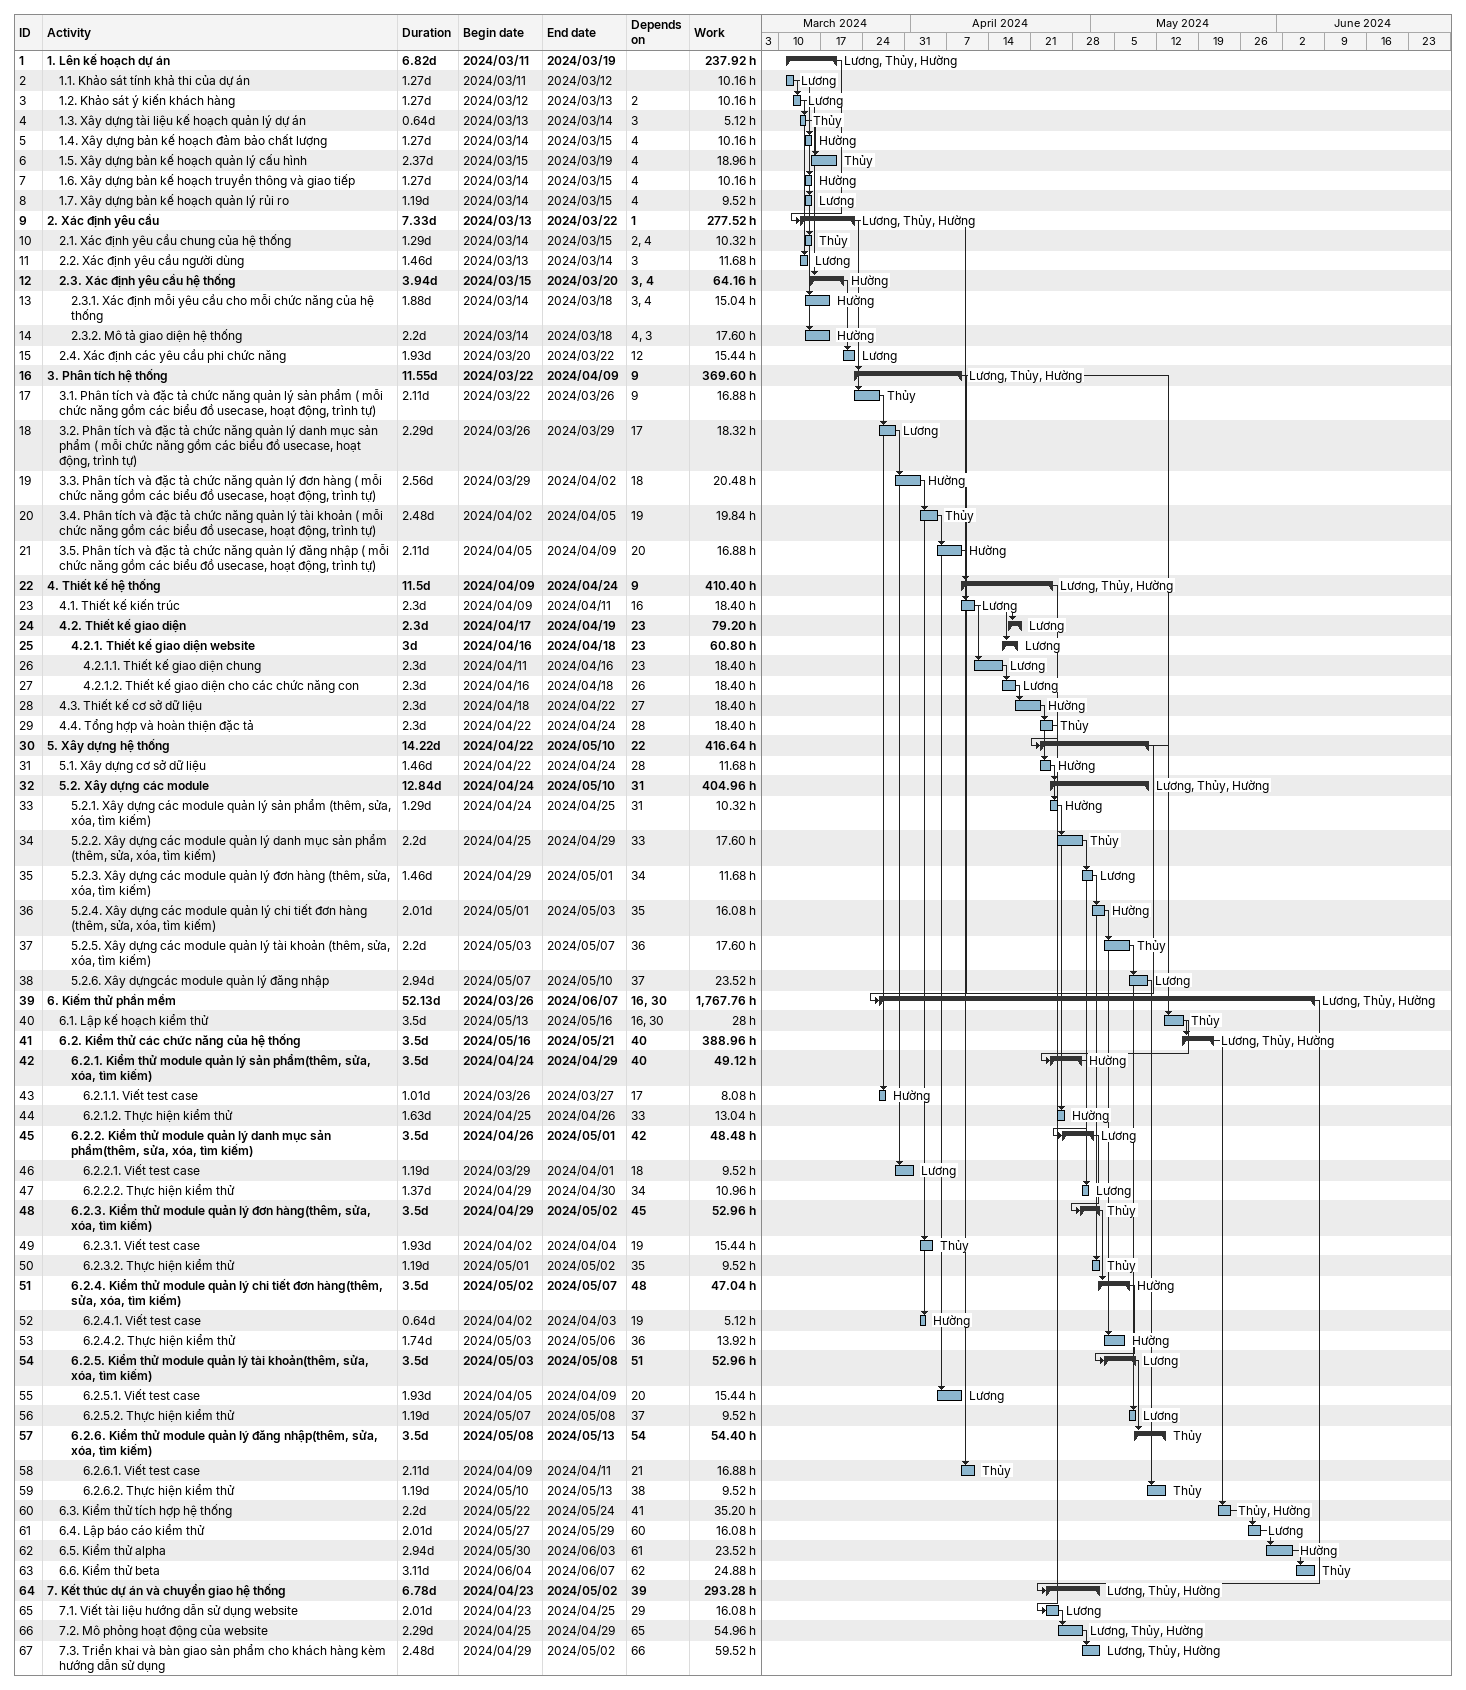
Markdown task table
| ID | Level | Task | Duration | Start | Finish | Predecessors | Resources | Work (h) |
|---|---|---|---|---|---|---|---|---|
| 1 | 1 | **1. Lên kế hoạch dự án** | 6.82d | 2024-03-11 | 2024-03-19 |  | Lương, Thủy, Hường | 237.92 |
| 2 | 2 | 1.1. Khảo sát tính khả thi của dự án | 1.27d | 2024-03-11 | 2024-03-12 |  | Lương | 10.16 |
| 3 | 2 | 1.2. Khảo sát ý kiến khách hàng | 1.27d | 2024-03-12 | 2024-03-13 | 2 | Lương | 10.16 |
| 4 | 2 | 1.3. Xây dựng tài liệu kế hoạch quản lý dự án | 0.64d | 2024-03-13 | 2024-03-14 | 3 | Thủy | 5.12 |
| 5 | 2 | 1.4. Xây dựng bản kế hoạch đảm bảo chất lượng | 1.27d | 2024-03-14 | 2024-03-15 | 4 | Hường | 10.16 |
| 6 | 2 | 1.5. Xây dựng bản kế hoạch quản lý cấu hình | 2.37d | 2024-03-15 | 2024-03-19 | 4 | Thủy | 18.96 |
| 7 | 2 | 1.6. Xây dựng bản kế hoạch truyền thông và giao tiếp | 1.27d | 2024-03-14 | 2024-03-15 | 4 | Hường | 10.16 |
| 8 | 2 | 1.7. Xây dựng bản kế hoạch quản lý rủi ro | 1.19d | 2024-03-14 | 2024-03-15 | 4 | Lương | 9.52 |
| 9 | 1 | **2. Xác định yêu cầu** | 7.33d | 2024-03-13 | 2024-03-22 | 1 | Lương, Thủy, Hường | 277.52 |
| 10 | 2 | 2.1. Xác định yêu cầu chung của hệ thống | 1.29d | 2024-03-14 | 2024-03-15 | 2, 4 | Thủy | 10.32 |
| 11 | 2 | 2.2. Xác định yêu cầu người dùng | 1.46d | 2024-03-13 | 2024-03-14 | 3 | Lương | 11.68 |
| 12 | 2 | **2.3. Xác định yêu cầu hệ thống** | 3.94d | 2024-03-15 | 2024-03-20 | 3, 4 | Hường | 64.16 |
| 13 | 3 | 2.3.1. Xác định mỗi yêu cầu cho mỗi chức năng của hệ thống | 1.88d | 2024-03-14 | 2024-03-18 | 3, 4 | Hường | 15.04 |
| 14 | 3 | 2.3.2. Mô tả giao diện hệ thống | 2.2d | 2024-03-14 | 2024-03-18 | 4, 3 | Hường | 17.60 |
| 15 | 2 | 2.4. Xác định các yêu cầu phi chức năng | 1.93d | 2024-03-20 | 2024-03-22 | 12 | Lương | 15.44 |
| 16 | 1 | **3. Phân tích hệ thống** | 11.55d | 2024-03-22 | 2024-04-09 | 9 | Lương, Thủy, Hường | 369.60 |
| 17 | 2 | 3.1. Phân tích và đặc tả chức năng quản lý sản phẩm ( mỗi chức năng gồm các biểu đồ usecase, hoạt động, trình tự) | 2.11d | 2024-03-22 | 2024-03-26 | 9 | Thủy | 16.88 |
| 18 | 2 | 3.2. Phân tích và đặc tả chức năng quản lý danh mục sản phẩm ( mỗi chức năng gồm các biểu đồ usecase, hoạt động, trình tự) | 2.29d | 2024-03-26 | 2024-03-29 | 17 | Lương | 18.32 |
| 19 | 2 | 3.3. Phân tích và đặc tả chức năng quản lý đơn hàng ( mỗi chức năng gồm các biểu đồ usecase, hoạt động, trình tự) | 2.56d | 2024-03-29 | 2024-04-02 | 18 | Hường | 20.48 |
| 20 | 2 | 3.4. Phân tích và đặc tả chức năng quản lý tài khoản ( mỗi chức năng gồm các biểu đồ usecase, hoạt động, trình tự) | 2.48d | 2024-04-02 | 2024-04-05 | 19 | Thủy | 19.84 |
| 21 | 2 | 3.5. Phân tích và đặc tả chức năng quản lý đăng nhập ( mỗi chức năng gồm các biểu đồ usecase, hoạt động, trình tự) | 2.11d | 2024-04-05 | 2024-04-09 | 20 | Hường | 16.88 |
| 22 | 1 | **4. Thiết kế hệ thống** | 11.5d | 2024-04-09 | 2024-04-24 | 9 | Lương, Thủy, Hường | 410.40 |
| 23 | 2 | 4.1. Thiết kế kiến trúc | 2.3d | 2024-04-09 | 2024-04-11 | 16 | Lương | 18.40 |
| 24 | 2 | **4.2. Thiết kế giao diện** | 2.3d | 2024-04-17 | 2024-04-19 | 23 | Lương | 79.20 |
| 25 | 3 | **4.2.1. Thiết kế giao diện website** | 3d | 2024-04-16 | 2024-04-18 | 23 | Lương | 60.80 |
| 26 | 4 | 4.2.1.1. Thiết kế giao diện chung | 2.3d | 2024-04-11 | 2024-04-16 | 23 | Lương | 18.40 |
| 27 | 4 | 4.2.1.2. Thiết kế giao diện cho các chức năng con | 2.3d | 2024-04-16 | 2024-04-18 | 26 | Lương | 18.40 |
| 28 | 2 | 4.3. Thiết kế cơ sở dữ liệu | 2.3d | 2024-04-18 | 2024-04-22 | 27 | Hường | 18.40 |
| 29 | 2 | 4.4. Tổng hợp và hoàn thiện đặc tả | 2.3d | 2024-04-22 | 2024-04-24 | 28 | Thủy | 18.40 |
| 30 | 1 | **5. Xây dựng hệ thống** | 14.22d | 2024-04-22 | 2024-05-10 | 22 |  | 416.64 |
| 31 | 2 | 5.1. Xây dựng cơ sở dữ liệu | 1.46d | 2024-04-22 | 2024-04-24 | 28 | Hường | 11.68 |
| 32 | 2 | **5.2. Xây dựng các module** | 12.84d | 2024-04-24 | 2024-05-10 | 31 | Lương, Thủy, Hường | 404.96 |
| 33 | 3 | 5.2.1. Xây dựng các module quản lý sản phẩm (thêm, sửa, xóa, tìm kiếm) | 1.29d | 2024-04-24 | 2024-04-25 | 31 | Hường | 10.32 |
| 34 | 3 | 5.2.2. Xây dựng các module quản lý danh mục sản phẩm (thêm, sửa, xóa, tìm kiếm) | 2.2d | 2024-04-25 | 2024-04-29 | 33 | Thủy | 17.60 |
| 35 | 3 | 5.2.3. Xây dựng các module quản lý đơn hàng (thêm, sửa, xóa, tìm kiếm) | 1.46d | 2024-04-29 | 2024-05-01 | 34 | Lương | 11.68 |
| 36 | 3 | 5.2.4. Xây dựng các module quản lý chi tiết đơn hàng (thêm, sửa, xóa, tìm kiếm) | 2.01d | 2024-05-01 | 2024-05-03 | 35 | Hường | 16.08 |
| 37 | 3 | 5.2.5. Xây dựng các module quản lý tài khoản (thêm, sửa, xóa, tìm kiếm) | 2.2d | 2024-05-03 | 2024-05-07 | 36 | Thủy | 17.60 |
| 38 | 3 | 5.2.6. Xây dựngcác module quản lý đăng nhập | 2.94d | 2024-05-07 | 2024-05-10 | 37 | Lương | 23.52 |
| 39 | 1 | **6. Kiếm thử phần mềm** | 52.13d | 2024-03-26 | 2024-06-07 | 16, 30 | Lương, Thủy, Hường | 1767.76 |
| 40 | 2 | 6.1. Lập kế hoạch kiểm thử | 3.5d | 2024-05-13 | 2024-05-16 | 16, 30 | Thủy | 28 |
| 41 | 2 | **6.2. Kiểm thử các chức năng của hệ thống** | 3.5d | 2024-05-16 | 2024-05-21 | 40 | Lương, Thủy, Hường | 388.96 |
| 42 | 3 | **6.2.1. Kiểm thử module quản lý sản phẩm(thêm, sửa, xóa, tìm kiếm)** | 3.5d | 2024-04-24 | 2024-04-29 | 40 | Hường | 49.12 |
| 43 | 4 | 6.2.1.1. Viết test case | 1.01d | 2024-03-26 | 2024-03-27 | 17 | Hường | 8.08 |
| 44 | 4 | 6.2.1.2. Thực hiện kiểm thử | 1.63d | 2024-04-25 | 2024-04-26 | 33 | Hường | 13.04 |
| 45 | 3 | **6.2.2. Kiểm thử module quản lý danh mục sản phẩm(thêm, sửa, xóa, tìm kiếm)** | 3.5d | 2024-04-26 | 2024-05-01 | 42 | Lương | 48.48 |
| 46 | 4 | 6.2.2.1. Viết test case | 1.19d | 2024-03-29 | 2024-04-01 | 18 | Lương | 9.52 |
| 47 | 4 | 6.2.2.2. Thực hiện kiểm thử | 1.37d | 2024-04-29 | 2024-04-30 | 34 | Lương | 10.96 |
| 48 | 3 | **6.2.3. Kiểm thử module quản lý đơn hàng(thêm, sửa, xóa, tìm kiếm)** | 3.5d | 2024-04-29 | 2024-05-02 | 45 | Thủy | 52.96 |
| 49 | 4 | 6.2.3.1. Viết test case | 1.93d | 2024-04-02 | 2024-04-04 | 19 | Thủy | 15.44 |
| 50 | 4 | 6.2.3.2. Thực hiện kiểm thử | 1.19d | 2024-05-01 | 2024-05-02 | 35 | Thủy | 9.52 |
| 51 | 3 | **6.2.4. Kiểm thử module quản lý chi tiết đơn hàng(thêm, sửa, xóa, tìm kiếm)** | 3.5d | 2024-05-02 | 2024-05-07 | 48 | Hường | 47.04 |
| 52 | 4 | 6.2.4.1. Viết test case | 0.64d | 2024-04-02 | 2024-04-03 | 19 | Hường | 5.12 |
| 53 | 4 | 6.2.4.2. Thực hiện kiểm thử | 1.74d | 2024-05-03 | 2024-05-06 | 36 | Hường | 13.92 |
| 54 | 3 | **6.2.5. Kiểm thử module quản lý tài khoản(thêm, sửa, xóa, tìm kiếm)** | 3.5d | 2024-05-03 | 2024-05-08 | 51 | Lương | 52.96 |
| 55 | 4 | 6.2.5.1. Viết test case | 1.93d | 2024-04-05 | 2024-04-09 | 20 | Lương | 15.44 |
| 56 | 4 | 6.2.5.2. Thực hiện kiểm thử | 1.19d | 2024-05-07 | 2024-05-08 | 37 | Lương | 9.52 |
| 57 | 3 | **6.2.6. Kiểm thử module quản lý đăng nhập(thêm, sửa, xóa, tìm kiếm)** | 3.5d | 2024-05-08 | 2024-05-13 | 54 | Thủy | 54.40 |
| 58 | 4 | 6.2.6.1. Viết test case | 2.11d | 2024-04-09 | 2024-04-11 | 21 | Thủy | 16.88 |
| 59 | 4 | 6.2.6.2. Thực hiện kiểm thử | 1.19d | 2024-05-10 | 2024-05-13 | 38 | Thủy | 9.52 |
| 60 | 2 | 6.3. Kiểm thử tích hợp hệ thống | 2.2d | 2024-05-22 | 2024-05-24 | 41 | Thủy, Hường | 35.20 |
| 61 | 2 | 6.4. Lập báo cáo kiểm thử | 2.01d | 2024-05-27 | 2024-05-29 | 60 | Lương | 16.08 |
| 62 | 2 | 6.5. Kiểm thử alpha | 2.94d | 2024-05-30 | 2024-06-03 | 61 | Hường | 23.52 |
| 63 | 2 | 6.6. Kiểm thử beta | 3.11d | 2024-06-04 | 2024-06-07 | 62 | Thủy | 24.88 |
| 64 | 1 | **7. Kết thúc dự án và chuyển giao hệ thống** | 6.78d | 2024-04-23 | 2024-05-02 | 39 | Lương, Thủy, Hường | 293.28 |
| 65 | 2 | 7.1. Viết tài liệu hướng dẫn sử dụng website | 2.01d | 2024-04-23 | 2024-04-25 | 29 | Lương | 16.08 |
| 66 | 2 | 7.2. Mô phỏng hoạt động của website | 2.29d | 2024-04-25 | 2024-04-29 | 65 | Lương, Thủy, Hường | 54.96 |
| 67 | 2 | 7.3. Triển khai và bàn giao sản phẩm cho khách hàng kèm hướng dẫn sử dụng | 2.48d | 2024-04-29 | 2024-05-02 | 66 | Lương, Thủy, Hường | 59.52 |
